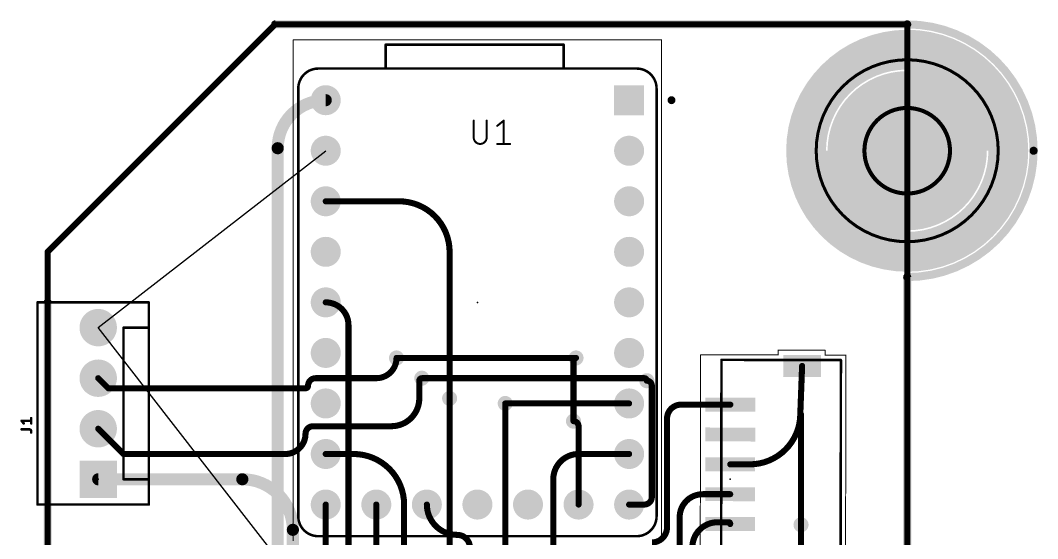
# Model space of a CAD drawing. Extents: x 33.9 to 86.6, y 2.2 to 57.4.
# Drawn here: x 35.5 to 86.6, y 31.3 to 57.4 of the extents above; entities that cross this region are included whole.
import ezdxf

# ---------------------------------------------------------------- set-up
doc = ezdxf.new("R2010")
doc.units = 0
for name, color, linetype in [('1', 12, 'CONTINUOUS'), ('16', 132, 'CONTINUOUS'), ('17', 110, 'CONTINUOUS'), ('18', 110, 'CONTINUOUS'), ('19', 53, 'CONTINUOUS'), ('20', 31, 'CONTINUOUS'), ('21', 253, 'CONTINUOUS'), ('23', 53, 'CONTINUOUS'), ('25', 253, 'CONTINUOUS'), ('39', 12, 'CONTINUOUS'), ('43', 110, 'CONTINUOUS'), ('51', 253, 'CONTINUOUS')]:
    doc.layers.add(name, color=color, linetype=linetype)

# ---------------------------------------------------------------- blocks, each defined once
blk = doc.blocks.new('ROUNDP')
at = {"const_width": 0.5}
blk.add_lwpolyline([(0, -0.25, 1), (0, 0.25, 1), (0, -0.25)], format="xyb", dxfattribs=at)
blk = doc.blocks.new('SQUAREP')
blk.add_solid([(-0.5, -0.5), (0.5, -0.5), (-0.5, 0.5), (0.5, 0.5)])
blk = doc.blocks.new('RECT')
blk.add_solid([(-0.5, -0.5), (0.5, -0.5), (-0.5, 0.5), (0.5, 0.5)])
blk = doc.blocks.new('ROUNDV')
at = {"const_width": 0.5}
blk.add_lwpolyline([(0, -0.25, 1), (0, 0.25, 1), (0, -0.25)], format="xyb", dxfattribs=at)

msp = doc.modelspace()

# ---------------------------------------------------------------- linework, layer by layer
at = {"layer": '1'}
for points, const_width in [([(54.483, 48.26), (50.8, 48.26)], 0.3048), ([(57.023, 38.354), (57.023, 45.72)], 0.3048), ([(63.246, 37.211), (63.246, 40.259)], 0.3048), ([(74.6401, 37.5799), (74.7299, 39.9837)], 0.3048), ([(39.878, 38.862), (39.37, 39.37)], 0.3048), ([(50.292, 39.37), (53.34, 39.37)], 0.3048), ([(55.499, 38.354), (55.499, 39.243)], 0.3048), ([(49.784, 38.862), (39.878, 38.862)], 0.3048), ([(67.183, 38.989), (67.183, 33.401)], 0.3048), ([(59.817, 38.1), (59.817, 25.781)], 0.3048), ([(71.1265, 38.04), (68.6466, 38.0396)], 0.3048), ([(67.945, 37.338), (67.945, 31.877)], 0.3048), ([(74.676, 37.544), (74.676, 32.004)], 0.3048), ([(40.64, 35.56), (39.37, 36.83)], 0.3048), ([(50.165, 36.957), (54.102, 36.957)], 0.3048), ([(48.768, 35.56), (40.64, 35.56)], 0.3048), ([(50.8, 35.56), (52.197, 35.56)], 0.3048), ([(66.04, 35.56), (63.5, 35.56)], 0.3048), ([(71.1213, 35.04), (72.1001, 35.0399)], 0.3048), ([(39.37, 34.29), (46.609, 34.29)], 0.6096), ([(62.23, 34.29), (62.23, 25.019)], 0.3048), ([(71.1187, 33.54), (69.7351, 33.5401)], 0.3048), ([(50.8, 33.02), (50.8, 28.915)], 0.3048), ([(53.34, 33.02), (53.34, 29.565)], 0.3048), ([(54.737, 33.02), (54.737, 28.448)], 0.3048), ([(66.802, 33.02), (66.04, 33.02)], 0.3048), ([(68.58, 32.385), (68.58, 30.861)], 0.3048), ([(70.485, 32.131), (71.0606, 32.131)], 0.3048), ([(49.149, 31.75), (49.149, 28.0035)], 0.6096), ([(74.676, 32.004), (74.676, 28.7641)], 0.3048)]:
    msp.add_lwpolyline(points, dxfattribs=dict(at, const_width=const_width))
for points, const_width in [([(50.8, 48.3362, 1), (50.8, 48.1838)], 0.1524), ([(57.023, 45.72, 0.4142), (54.483, 48.26)], 0.3048), ([(54.483, 48.3362, 1), (54.483, 48.1838)], 0.1524), ([(54.483, 48.1838, 1), (54.483, 48.3362)], 0.1524), ([(57.0992, 45.72, 1), (56.9468, 45.72)], 0.1524), ([(56.9468, 45.72, 1), (57.0992, 45.72)], 0.1524), ([(53.34, 39.37, 0.4142), (54.356, 40.386)], 0.3048), ([(54.4322, 40.386, 1), (54.2798, 40.386)], 0.1524), ([(63.373, 40.386, 0.4142), (63.246, 40.259)], 0.3048), ([(63.3222, 40.259, 1), (63.1698, 40.259)], 0.1524), ([(63.373, 40.3098, 1), (63.373, 40.4622)], 0.1524), ([(63.1698, 40.259, 1), (63.3222, 40.259)], 0.1524), ([(74.8061, 39.9809, 1), (74.6538, 39.9866)], 0.1524), ([(39.4239, 39.4239, 1), (39.3161, 39.3161)], 0.1524), ([(50.292, 39.37, 0.4142), (49.911, 38.989)], 0.3048), ([(50.292, 39.4462, 1), (50.292, 39.2938)], 0.1524), ([(50.292, 39.2938, 1), (50.292, 39.4462)], 0.1524), ([(53.34, 39.4462, 1), (53.34, 39.2938)], 0.1524), ([(53.34, 39.2938, 1), (53.34, 39.4462)], 0.1524), ([(55.626, 39.37, 0.4142), (55.499, 39.243)], 0.3048), ([(55.5752, 39.243, 1), (55.4228, 39.243)], 0.1524), ([(55.626, 39.2938, 1), (55.626, 39.4462)], 0.1524), ([(67.183, 38.989, 0.4142), (66.929, 39.243)], 0.3048), ([(66.929, 39.3192, 1), (66.929, 39.1668)], 0.1524), ([(39.878, 38.9382, 1), (39.878, 38.7858)], 0.1524), ([(39.8241, 38.8081, 1), (39.9319, 38.9159)], 0.1524), ([(49.784, 38.862, 0.4142), (49.911, 38.989)], 0.3048), ([(49.784, 38.9382, 1), (49.784, 38.7858)], 0.1524), ([(49.784, 38.7858, 1), (49.784, 38.9382)], 0.1524), ([(49.9872, 38.989, 1), (49.8348, 38.989)], 0.1524), ([(49.8348, 38.989, 1), (49.9872, 38.989)], 0.1524), ([(55.4228, 39.243, 1), (55.5752, 39.243)], 0.1524), ([(67.2592, 38.989, 1), (67.1068, 38.989)], 0.1524), ([(67.1068, 38.989, 1), (67.2592, 38.989)], 0.1524), ([(54.102, 36.957, 0.4142), (55.499, 38.354)], 0.3048), ([(55.5752, 38.354, 1), (55.4228, 38.354)], 0.1524), ([(55.4228, 38.354, 1), (55.5752, 38.354)], 0.1524), ([(56.9468, 38.354, 1), (57.0992, 38.354)], 0.1524), ([(59.8932, 38.1, 1), (59.7408, 38.1)], 0.1524), ([(68.6466, 38.0396, 0.4142), (67.945, 37.338)], 0.3048), ([(68.6466, 38.1158, 1), (68.6466, 37.9634)], 0.1524), ([(68.6466, 37.9634, 1), (68.6466, 38.1158)], 0.1524), ([(71.1266, 37.9638, 1), (71.1265, 38.1162)], 0.1524), ([(68.0212, 37.338, 1), (67.8688, 37.338)], 0.1524), ([(67.8688, 37.338, 1), (68.0212, 37.338)], 0.1524), ([(72.1001, 35.0399, 0.4142), (74.6401, 37.5799)], 0.3048), ([(74.5639, 37.5828, 1), (74.7162, 37.5771)], 0.1524), ([(74.7163, 37.5799, 1), (74.5639, 37.5799)], 0.1524), ([(74.676, 37.544, 0.4142), (74.6401, 37.5799)], 0.3048), ([(74.6401, 37.6561, 1), (74.6401, 37.5037)], 0.1524), ([(74.7522, 37.544, 1), (74.5998, 37.544)], 0.1524), ([(74.5998, 37.544, 1), (74.7522, 37.544)], 0.1524), ([(39.4239, 36.8839, 1), (39.3161, 36.7761)], 0.1524), ([(50.165, 36.957, 0.4142), (49.784, 36.576)], 0.3048), ([(50.165, 37.0332, 1), (50.165, 36.8808)], 0.1524), ([(50.165, 36.8808, 1), (50.165, 37.0332)], 0.1524), ([(54.102, 37.0332, 1), (54.102, 36.8808)], 0.1524), ([(54.102, 36.8808, 1), (54.102, 37.0332)], 0.1524), ([(63.1698, 37.211, 1), (63.3222, 37.211)], 0.1524), ([(48.768, 35.56, 0.4142), (49.784, 36.576)], 0.3048), ([(49.8602, 36.576, 1), (49.7078, 36.576)], 0.1524), ([(49.7078, 36.576, 1), (49.8602, 36.576)], 0.1524), ([(40.64, 35.6362, 1), (40.64, 35.4838)], 0.1524), ([(40.5861, 35.5061, 1), (40.6939, 35.6139)], 0.1524), ([(48.768, 35.6362, 1), (48.768, 35.4838)], 0.1524), ([(48.768, 35.4838, 1), (48.768, 35.6362)], 0.1524), ([(50.8, 35.6362, 1), (50.8, 35.4838)], 0.1524), ([(54.737, 33.02, 0.4142), (52.197, 35.56)], 0.3048), ([(52.197, 35.6362, 1), (52.197, 35.4838)], 0.1524), ([(52.197, 35.4838, 1), (52.197, 35.6362)], 0.1524), ([(63.5, 35.56, 0.4142), (62.23, 34.29)], 0.3048), ([(63.5, 35.6362, 1), (63.5, 35.4838)], 0.1524), ([(63.5, 35.4838, 1), (63.5, 35.6362)], 0.1524), ([(66.04, 35.4838, 1), (66.04, 35.6362)], 0.1524), ([(71.1213, 35.1162, 1), (71.1213, 34.9638)], 0.1524), ([(72.1001, 35.1161, 1), (72.1001, 34.9637)], 0.1524), ([(72.1001, 34.9637, 1), (72.1001, 35.1161)], 0.1524), ([(39.37, 34.4424, 1), (39.37, 34.1376)], 0.3048), ([(49.149, 31.75, 0.4142), (46.609, 34.29)], 0.6096), ([(46.609, 34.4424, 1), (46.609, 34.1376)], 0.3048), ([(46.609, 34.1376, 1), (46.609, 34.4424)], 0.3048), ([(62.3062, 34.29, 1), (62.1538, 34.29)], 0.1524), ([(62.1538, 34.29, 1), (62.3062, 34.29)], 0.1524), ([(66.802, 33.02, 0.4142), (67.183, 33.401)], 0.3048), ([(67.2592, 33.401, 1), (67.1068, 33.401)], 0.1524), ([(67.1068, 33.401, 1), (67.2592, 33.401)], 0.1524), ([(69.7351, 33.5401, 0.4142), (68.58, 32.385)], 0.3048), ([(69.7351, 33.6163, 1), (69.7351, 33.4639)], 0.1524), ([(69.7351, 33.4639, 1), (69.7351, 33.6163)], 0.1524), ([(71.1187, 33.4638, 1), (71.1187, 33.6162)], 0.1524), ([(50.8762, 33.02, 1), (50.7238, 33.02)], 0.1524), ([(53.4162, 33.02, 1), (53.2638, 33.02)], 0.1524), ([(54.8132, 33.02, 1), (54.6608, 33.02)], 0.1524), ([(54.6608, 33.02, 1), (54.8132, 33.02)], 0.1524), ([(55.88, 33.02, 0.4142), (57.404, 31.496)], 0.3048), ([(55.9562, 33.02, 1), (55.8038, 33.02)], 0.1524), ([(66.04, 33.0962, 1), (66.04, 32.9438)], 0.1524), ([(66.802, 33.0962, 1), (66.802, 32.9438)], 0.1524), ([(66.802, 32.9438, 1), (66.802, 33.0962)], 0.1524), ([(68.6562, 32.385, 1), (68.5038, 32.385)], 0.1524), ([(68.5038, 32.385, 1), (68.6562, 32.385)], 0.1524), ([(70.485, 32.131, 0.4142), (69.215, 30.861)], 0.3048), ([(70.485, 32.2072, 1), (70.485, 32.0548)], 0.1524), ([(70.485, 32.0548, 1), (70.485, 32.2072)], 0.1524), ([(71.1161, 32.04, 0.4142), (71.0606, 32.131)], 0.3048), ([(71.0786, 32.205, 1), (71.0427, 32.057)], 0.1524), ([(71.0606, 32.0548, 1), (71.0606, 32.2072)], 0.1524), ([(49.3014, 31.75, 1), (48.9966, 31.75)], 0.3048), ([(48.9966, 31.75, 1), (49.3014, 31.75)], 0.3048), ([(67.183, 31.115, 0.4142), (67.945, 31.877)], 0.3048), ([(68.0212, 31.877, 1), (67.8688, 31.877)], 0.1524), ([(67.8688, 31.877, 1), (68.0212, 31.877)], 0.1524), ([(71.042, 32.058, 1), (71.1901, 32.022)], 0.1524), ([(74.7522, 32.004, 1), (74.5998, 32.004)], 0.1524), ([(74.5998, 32.004, 1), (74.7522, 32.004)], 0.1524), ([(58.0422, 30.8578, 0.4142), (57.404, 31.496)], 0.3048), ([(57.404, 31.5722, 1), (57.404, 31.4198)], 0.1524), ([(57.404, 31.4198, 1), (57.404, 31.5722)], 0.1524)]:
    msp.add_lwpolyline(points, format="xyb", dxfattribs=dict(at, const_width=const_width))
at = {"layer": '16'}
for points, const_width in [([(48.26, 57.15), (36.83, 45.72)], 0.3048), ([(80.01, 57.15), (48.26, 57.15)], 0.3048), ([(80.01, 5.08), (80.01, 57.15)], 0.3048), ([(48.387, 50.927), (48.387, 21.844)], 0.6096), ([(36.83, 45.72), (36.83, 5.08)], 0.3048), ([(51.943, 42.037), (51.943, 23.622)], 0.3048), ([(63.373, 40.386), (54.356, 40.386)], 0.3048), ([(55.626, 39.37), (66.802, 39.37)], 0.3048), ([(57.023, 28.575), (57.023, 38.354)], 0.3048), ([(66.04, 38.1), (59.817, 38.1)], 0.3048), ([(63.5, 33.02), (63.5, 36.957)], 0.3048)]:
    msp.add_lwpolyline(points, dxfattribs=dict(at, const_width=const_width))
for points, const_width in [([(48.26, 57.2262, 1), (48.26, 57.0738)], 0.1524), ([(48.3139, 57.0961, 1), (48.2061, 57.2039)], 0.1524), ([(80.0862, 57.15, 1), (79.9338, 57.15)], 0.1524), ([(80.01, 57.0738, 1), (80.01, 57.2262)], 0.1524), ([(50.8, 53.34, 0.4142), (48.387, 50.927)], 0.6096), ([(50.8, 53.1876, 1), (50.8, 53.4924)], 0.3048), ([(48.5394, 50.927, 1), (48.2346, 50.927)], 0.3048), ([(48.2346, 50.927, 1), (48.5394, 50.927)], 0.3048), ([(36.9062, 45.72, 1), (36.7538, 45.72)], 0.1524), ([(36.7761, 45.7739, 1), (36.8839, 45.6661)], 0.1524), ([(51.943, 42.037, 0.4142), (50.8, 43.18)], 0.3048), ([(50.8, 43.2562, 1), (50.8, 43.1038)], 0.1524), ([(52.0192, 42.037, 1), (51.8668, 42.037)], 0.1524), ([(51.8668, 42.037, 1), (52.0192, 42.037)], 0.1524), ([(54.356, 40.4622, 1), (54.356, 40.3098)], 0.1524), ([(63.373, 40.3098, 1), (63.373, 40.4622)], 0.1524), ([(55.626, 39.4462, 1), (55.626, 39.2938)], 0.1524), ([(66.929, 39.243, 0.4142), (66.802, 39.37)], 0.3048), ([(66.802, 39.4462, 1), (66.802, 39.2938)], 0.1524), ([(66.802, 39.2938, 1), (66.802, 39.4462)], 0.1524), ([(66.8528, 39.243, 1), (67.0052, 39.243)], 0.1524), ([(57.0992, 38.354, 1), (56.9468, 38.354)], 0.1524), ([(59.817, 38.1762, 1), (59.817, 38.0238)], 0.1524), ([(66.04, 38.0238, 1), (66.04, 38.1762)], 0.1524), ([(63.5, 36.957, 0.4142), (63.246, 37.211)], 0.3048), ([(63.246, 37.2872, 1), (63.246, 37.1348)], 0.1524), ([(63.5762, 36.957, 1), (63.4238, 36.957)], 0.1524), ([(63.4238, 36.957, 1), (63.5762, 36.957)], 0.1524), ([(63.4238, 33.02, 1), (63.5762, 33.02)], 0.1524)]:
    msp.add_lwpolyline(points, format="xyb", dxfattribs=dict(at, const_width=const_width))
at = {"layer": '19'}
for p, q in [((39.37, 41.91), (50.8, 50.8)), ((53.591, 23.622), (39.37, 41.91))]:
    msp.add_line(p, q, dxfattribs=at)
at = {"layer": '20'}
for points, const_width in [([(36.83, 45.72), (48.26, 57.15)], 0.3048), ([(80.01, 57.15), (48.26, 57.15)], 0.4064), ([(36.83, 43.18), (36.83, 45.72)], 0.3048), ([(80.01, 44.45), (80.01, 17.018)], 0.4064), ([(36.83, 43.18), (36.83, 4.826)], 0.4064)]:
    msp.add_lwpolyline(points, dxfattribs=dict(at, const_width=const_width))
for points, const_width in [([(48.26, 57.2516, 1), (48.26, 57.0484)], 0.2032), ([(48.3139, 57.0961, 1), (48.2061, 57.2039)], 0.1524), ([(86.36, 50.8, 0.4142), (80.01, 57.15)], 0.4064), ([(80.01, 57.2516, 1), (80.01, 57.0484)], 0.2032), ([(80.01, 57.0484, 1), (80.01, 57.2516)], 0.2032), ([(80.01, 44.45, 0.4142), (86.36, 50.8)], 0.4064), ([(86.4616, 50.8, 1), (86.2584, 50.8)], 0.2032), ([(86.2584, 50.8, 1), (86.4616, 50.8)], 0.2032), ([(36.9062, 45.72, 1), (36.7538, 45.72)], 0.1524), ([(36.7761, 45.7739, 1), (36.8839, 45.6661)], 0.1524), ([(80.01, 44.5516, 1), (80.01, 44.3484)], 0.2032), ([(80.1116, 44.45, 1), (79.9084, 44.45)], 0.2032), ([(36.9316, 43.18, 1), (36.7284, 43.18)], 0.2032), ([(36.7538, 43.18, 1), (36.9062, 43.18)], 0.1524)]:
    msp.add_lwpolyline(points, format="xyb", dxfattribs=dict(at, const_width=const_width))
at = {"layer": '21'}
for points, const_width in [([(80.01, 46.228, 1), (80.01, 55.372, 1), (80.01, 46.228)], 0.1524), ([(50.42, 54.93, 0.4142), (49.42, 53.93)], 0.127), ([(50.42, 54.9618, 1), (50.42, 54.8982)], 0.0635), ([(50.42, 54.8982, 1), (50.42, 54.9618)], 0.0635), ([(67.42, 53.93, 0.4142), (66.42, 54.93)], 0.127), ([(66.42, 54.9618, 1), (66.42, 54.8982)], 0.0635), ([(66.42, 54.8982, 1), (66.42, 54.9618)], 0.0635), ([(49.4518, 53.93, 1), (49.3882, 53.93)], 0.0635), ([(49.3882, 53.93, 1), (49.4518, 53.93)], 0.0635), ([(67.4518, 53.93, 1), (67.3882, 53.93)], 0.0635), ([(67.3882, 53.93, 1), (67.4518, 53.93)], 0.0635), ([(68.17, 53.24, 1), (68.17, 53.44, 1), (68.17, 53.24)], 0.2), ([(80.01, 48.65, 1), (80.01, 52.95, 1), (80.01, 48.65)], 0.2032), ([(36.322, 43.2118, 1), (36.322, 43.1482)], 0.0635), ([(36.3538, 43.18, 1), (36.2903, 43.18)], 0.0635), ([(41.9418, 43.18, 1), (41.8783, 43.18)], 0.0635), ([(41.91, 43.1482, 1), (41.91, 43.2118)], 0.0635), ([(40.6718, 41.91, 1), (40.6082, 41.91)], 0.0635), ([(40.64, 41.9418, 1), (40.64, 41.8783)], 0.0635), ([(41.9418, 41.91, 1), (41.8783, 41.91)], 0.0635), ([(41.8783, 41.91, 1), (41.9418, 41.91)], 0.0635), ([(41.91, 41.8783, 1), (41.91, 41.9418)], 0.0635), ([(70.7122, 40.2907, 1), (70.6487, 40.2908)], 0.0635), ([(70.7305, 40.3224, 1), (70.7304, 40.2589)], 0.0635), ([(73.3304, 40.2544, 1), (73.3305, 40.3179)], 0.0635), ([(76.0305, 40.3132, 1), (76.0304, 40.2497)], 0.0635), ([(76.6304, 40.2486, 1), (76.6305, 40.3121)], 0.0635), ([(76.7122, 40.2802, 1), (76.6487, 40.2804)], 0.0635), ([(70.6461, 38.7908, 1), (70.7096, 38.7907)], 0.0635), ([(40.64, 34.3218, 1), (40.64, 34.2582)], 0.0635), ([(40.6082, 34.29, 1), (40.6718, 34.29)], 0.0635), ([(41.9418, 34.29, 1), (41.8783, 34.29)], 0.0635), ([(41.8783, 34.29, 1), (41.9418, 34.29)], 0.0635), ([(41.91, 34.2582, 1), (41.91, 34.3218)], 0.0635), ([(36.322, 33.0518, 1), (36.322, 32.9883)], 0.0635), ([(36.2903, 33.02, 1), (36.3538, 33.02)], 0.0635), ([(41.8783, 33.02, 1), (41.9418, 33.02)], 0.0635), ([(41.91, 32.9883, 1), (41.91, 33.0518)], 0.0635), ([(49.4518, 32.43, 1), (49.3882, 32.43)], 0.0635), ([(49.3882, 32.43, 1), (49.4518, 32.43)], 0.0635), ([(49.42, 32.43, 0.4142), (50.42, 31.43)], 0.127), ([(66.42, 31.43, 0.4142), (67.42, 32.43)], 0.127), ([(67.4518, 32.43, 1), (67.3882, 32.43)], 0.0635), ([(67.3882, 32.43, 1), (67.4518, 32.43)], 0.0635), ([(50.42, 31.4618, 1), (50.42, 31.3983)], 0.0635), ([(50.42, 31.3983, 1), (50.42, 31.4618)], 0.0635), ([(66.42, 31.4618, 1), (66.42, 31.3983)], 0.0635), ([(66.42, 31.3983, 1), (66.42, 31.4618)], 0.0635)]:
    msp.add_lwpolyline(points, format="xyb", dxfattribs=dict(at, const_width=const_width))
at = {"layer": '21', "const_width": 0.127}
for points in [[(66.42, 54.93), (50.42, 54.93)], [(49.42, 53.93), (49.42, 32.43)], [(67.42, 32.43), (67.42, 53.93)], [(36.322, 43.18), (41.91, 43.18)], [(36.322, 43.18), (36.322, 33.02)], [(41.91, 43.18), (41.91, 41.91)], [(40.64, 34.29), (40.64, 41.91)], [(40.64, 41.91), (41.91, 41.91)], [(41.91, 41.91), (41.91, 34.29)], [(70.6805, 40.2908), (70.6779, 38.7908)], [(70.7305, 40.2907), (73.3305, 40.2861)], [(76.6305, 40.2804), (76.0305, 40.2814)], [(76.6805, 40.2803), (76.6595, 28.2803)], [(41.91, 34.29), (40.64, 34.29)], [(41.91, 34.29), (41.91, 33.02)], [(36.322, 33.02), (41.91, 33.02)], [(50.42, 31.43), (66.42, 31.43)]]:
    msp.add_lwpolyline(points, dxfattribs=at)
at = {"layer": '23'}
for p in [(80.01, 50.8), (58.42, 43.18), (39.37, 34.29), (71.12, 34.29)]:
    msp.add_point(p, dxfattribs=at)
at = {"layer": '25'}
for points, const_width in [([(58.2338, 52.3112), (58.2338, 51.4674)], 0.1016), ([(58.8829, 51.4674), (58.8829, 52.3112)], 0.1016), ([(59.4149, 52.0516), (59.7395, 52.3112)], 0.1016), ([(59.7395, 52.3112), (59.7395, 51.1428)], 0.1016), ([(59.4149, 51.1428), (60.064, 51.1428)], 0.1016), ([(36.0045, 37.0952), (36.0045, 37.3633)], 0.127), ([(35.6291, 37.0952), (35.5219, 37.2292)], 0.127), ([(35.5219, 37.2292), (36.0045, 37.2292)], 0.127), ([(35.5219, 36.8004), (35.8973, 36.8004)], 0.127), ([(36.0045, 36.6931), (36.0045, 36.6395)], 0.127)]:
    msp.add_lwpolyline(points, dxfattribs=dict(at, const_width=const_width))
for points, const_width in [([(58.2592, 52.3112, 1), (58.2084, 52.3112)], 0.0508), ([(58.9083, 52.3112, 1), (58.8575, 52.3112)], 0.0508), ([(59.7649, 52.3112, 1), (59.7141, 52.3112)], 0.0508), ([(59.7553, 52.2914, 1), (59.7236, 52.331)], 0.0508), ([(59.399, 52.0714, 1), (59.4308, 52.0317)], 0.0508), ([(58.2338, 51.4674, 1), (58.8829, 51.4674)], 0.1016), ([(58.2592, 51.4674, 1), (58.2084, 51.4674)], 0.0508), ([(58.2084, 51.4674, 1), (58.2592, 51.4674)], 0.0508), ([(58.9083, 51.4674, 1), (58.8575, 51.4674)], 0.0508), ([(58.8575, 51.4674, 1), (58.9083, 51.4674)], 0.0508), ([(59.4149, 51.1682, 1), (59.4149, 51.1174)], 0.0508), ([(59.7141, 51.1428, 1), (59.7649, 51.1428)], 0.0508), ([(60.064, 51.1174, 1), (60.064, 51.1682)], 0.0508), ([(36.0363, 37.3633, 1), (35.9727, 37.3633)], 0.0635), ([(35.5219, 37.261, 1), (35.5219, 37.1975)], 0.0635), ([(35.5467, 37.249, 1), (35.4971, 37.2094)], 0.0635), ([(35.5219, 36.8321, 1), (35.5219, 36.7686)], 0.0635), ([(35.6044, 37.0753, 1), (35.6539, 37.115)], 0.0635), ([(36.0045, 36.6931, 0.4142), (35.8973, 36.8004)], 0.127), ([(35.8973, 36.8321, 1), (35.8973, 36.7686)], 0.0635), ([(35.8973, 36.7686, 1), (35.8973, 36.8321)], 0.0635), ([(35.9727, 37.0952, 1), (36.0363, 37.0952)], 0.0635), ([(36.0045, 37.1975, 1), (36.0045, 37.261)], 0.0635), ([(36.0363, 36.6931, 1), (35.9727, 36.6931)], 0.0635), ([(35.9727, 36.6931, 1), (36.0363, 36.6931)], 0.0635), ([(35.9727, 36.6395, 1), (36.0363, 36.6395)], 0.0635)]:
    msp.add_lwpolyline(points, format="xyb", dxfattribs=dict(at, const_width=const_width))
at = {"layer": '39', "const_width": 0.05}
for points in [[(49.17, 56.38), (49.17, 31.18)], [(67.67, 56.38), (49.17, 56.38)], [(67.67, 31.18), (67.67, 56.38)], [(69.6091, 28.0426), (69.6309, 40.5426)], [(69.6309, 40.5426), (73.5309, 40.5358)], [(73.5309, 40.5358), (73.5313, 40.7858)], [(73.5313, 40.7858), (75.8813, 40.7817)], [(75.8813, 40.7817), (75.8809, 40.5317)], [(75.8809, 40.5317), (76.9309, 40.5299)], [(76.9309, 40.5299), (76.9092, 28.0799)]]:
    msp.add_lwpolyline(points, dxfattribs=at)
at = {"layer": '39', "const_width": 0.025}
for points in [[(49.1825, 56.38, 1), (49.1575, 56.38)], [(49.17, 56.3925, 1), (49.17, 56.3675)], [(67.6825, 56.38, 1), (67.6575, 56.38)], [(67.67, 56.3675, 1), (67.67, 56.3925)], [(69.6434, 40.5426, 1), (69.6184, 40.5426)], [(69.6309, 40.5551, 1), (69.6309, 40.5301)], [(73.5184, 40.5358, 1), (73.5434, 40.5358)], [(73.5438, 40.7858, 1), (73.5188, 40.7858)], [(73.5314, 40.7983, 1), (73.5313, 40.7733)], [(73.5309, 40.5233, 1), (73.5309, 40.5483)], [(75.8809, 40.5442, 1), (75.8809, 40.5192)], [(75.8684, 40.5317, 1), (75.8934, 40.5317)], [(75.8938, 40.7817, 1), (75.8688, 40.7817)], [(75.8813, 40.7692, 1), (75.8814, 40.7942)], [(76.9434, 40.5298, 1), (76.9184, 40.5299)], [(76.9309, 40.5174, 1), (76.9309, 40.5424)]]:
    msp.add_lwpolyline(points, format="xyb", dxfattribs=at)
at = {"layer": '43', "const_width": 2}
msp.add_lwpolyline([(80.01, 45.72, 1), (80.01, 55.88, 1), (80.01, 45.72)], format="xyb", dxfattribs=at)
at = {"layer": '51'}
for points, const_width in [([(53.8418, 56.13, 1), (53.7782, 56.13)], 0.0635), ([(53.81, 56.1618, 1), (53.81, 56.0983)], 0.0635), ([(62.7818, 56.13, 1), (62.7182, 56.13)], 0.0635), ([(62.75, 56.0983, 1), (62.75, 56.1618)], 0.0635), ([(82.55, 50.8, 0.4142), (80.01, 53.34)], 3.9116), ([(50.42, 54.93, 0.4142), (49.42, 53.93)], 0.127), ([(50.42, 54.9618, 1), (50.42, 54.8982)], 0.0635), ([(50.42, 54.8982, 1), (50.42, 54.9618)], 0.0635), ([(53.7782, 54.93, 1), (53.8418, 54.93)], 0.0635), ([(53.81, 54.9618, 1), (53.81, 54.8982)], 0.0635), ([(53.81, 54.8982, 1), (53.81, 54.9618)], 0.0635), ([(62.75, 54.9618, 1), (62.75, 54.8982)], 0.0635), ([(62.7182, 54.93, 1), (62.7818, 54.93)], 0.0635), ([(62.75, 54.8982, 1), (62.75, 54.9618)], 0.0635), ([(67.42, 53.93, 0.4142), (66.42, 54.93)], 0.127), ([(66.42, 54.9618, 1), (66.42, 54.8982)], 0.0635), ([(66.42, 54.8982, 1), (66.42, 54.9618)], 0.0635), ([(49.4518, 53.93, 1), (49.3882, 53.93)], 0.0635), ([(49.3882, 53.93, 1), (49.4518, 53.93)], 0.0635), ([(67.4518, 53.93, 1), (67.3882, 53.93)], 0.0635), ([(67.3882, 53.93, 1), (67.4518, 53.93)], 0.0635), ([(68.17, 53.24, 1), (68.17, 53.44, 1), (68.17, 53.24)], 0.2), ([(77.47, 50.8, 0.4142), (80.01, 48.26)], 3.9116), ([(80.01, 50.038, 1), (80.01, 51.562, 1), (80.01, 50.038)], 0.4572), ([(70.6805, 40.3225, 1), (70.6804, 40.259)], 0.0635), ([(70.7122, 40.2907, 1), (70.6487, 40.2908)], 0.0635), ([(76.7122, 40.2802, 1), (76.6487, 40.2804)], 0.0635), ([(76.6804, 40.2486, 1), (76.6805, 40.312)], 0.0635), ([(49.4518, 32.43, 1), (49.3882, 32.43)], 0.0635), ([(49.3882, 32.43, 1), (49.4518, 32.43)], 0.0635), ([(49.42, 32.43, 0.4142), (50.42, 31.43)], 0.127), ([(66.42, 31.43, 0.4142), (67.42, 32.43)], 0.127), ([(67.4518, 32.43, 1), (67.3882, 32.43)], 0.0635), ([(67.3882, 32.43, 1), (67.4518, 32.43)], 0.0635), ([(50.42, 31.4618, 1), (50.42, 31.3983)], 0.0635), ([(50.42, 31.3983, 1), (50.42, 31.4618)], 0.0635), ([(66.42, 31.4618, 1), (66.42, 31.3983)], 0.0635), ([(66.42, 31.3983, 1), (66.42, 31.4618)], 0.0635)]:
    msp.add_lwpolyline(points, format="xyb", dxfattribs=dict(at, const_width=const_width))
at = {"layer": '51', "const_width": 0.127}
for points in [[(53.81, 56.13), (62.75, 56.13)], [(53.81, 56.13), (53.81, 54.93)], [(62.75, 56.13), (62.75, 54.93)], [(53.81, 54.93), (50.42, 54.93)], [(62.75, 54.93), (53.81, 54.93)], [(66.42, 54.93), (62.75, 54.93)], [(49.42, 53.93), (49.42, 32.43)], [(67.42, 32.43), (67.42, 53.93)], [(70.6595, 28.2908), (70.6805, 40.2908)], [(70.6805, 40.2908), (76.6805, 40.2803)], [(76.6805, 40.2803), (76.6595, 28.2803)], [(50.42, 31.43), (66.42, 31.43)]]:
    msp.add_lwpolyline(points, dxfattribs=at)

# ---------------------------------------------------------------- block references
at = {"layer": '1', "rotation": 89.9}
for p, xscale, yscale in [((74.7299, 39.9837), 1.1, 1.9), ((71.1265, 38.04), 0.7, 2.5), ((71.1239, 36.54), 0.7, 2.5), ((71.1213, 35.04), 0.7, 2.5), ((71.1187, 33.54), 0.7, 2.5), ((71.1161, 32.04), 0.7, 2.5)]:
    msp.add_blockref('RECT', p, dxfattribs=dict(at, xscale=xscale, yscale=yscale))
at = {"layer": '17'}
for name, p, xscale, yscale in [('ROUNDP', (80.01, 50.8), 8, 8), ('ROUNDP', (80.01, 50.8), 8, 8), ('ROUNDP', (50.8, 53.34), 1.508, 1.508), ('ROUNDP', (50.8, 53.34), 1.508, 1.508), ('SQUAREP', (66.04, 53.34), 1.508, 1.508), ('SQUAREP', (66.04, 53.34), 1.508, 1.508), ('ROUNDP', (50.8, 50.8), 1.508, 1.508), ('ROUNDP', (50.8, 50.8), 1.508, 1.508), ('ROUNDP', (66.04, 50.8), 1.508, 1.508), ('ROUNDP', (66.04, 50.8), 1.508, 1.508), ('ROUNDP', (50.8, 48.26), 1.508, 1.508), ('ROUNDP', (50.8, 48.26), 1.508, 1.508), ('ROUNDP', (66.04, 48.26), 1.508, 1.508), ('ROUNDP', (66.04, 48.26), 1.508, 1.508), ('ROUNDP', (50.8, 45.72), 1.508, 1.508), ('ROUNDP', (50.8, 45.72), 1.508, 1.508), ('ROUNDP', (66.04, 45.72), 1.508, 1.508), ('ROUNDP', (66.04, 45.72), 1.508, 1.508), ('ROUNDP', (50.8, 43.18), 1.508, 1.508), ('ROUNDP', (50.8, 43.18), 1.508, 1.508), ('ROUNDP', (66.04, 43.18), 1.508, 1.508), ('ROUNDP', (66.04, 43.18), 1.508, 1.508), ('ROUNDP', (50.8, 40.64), 1.508, 1.508), ('ROUNDP', (50.8, 40.64), 1.508, 1.508), ('ROUNDP', (66.04, 40.64), 1.508, 1.508), ('ROUNDP', (66.04, 40.64), 1.508, 1.508), ('ROUNDP', (50.8, 38.1), 1.508, 1.508), ('ROUNDP', (50.8, 38.1), 1.508, 1.508), ('ROUNDP', (66.04, 38.1), 1.508, 1.508), ('ROUNDP', (66.04, 38.1), 1.508, 1.508), ('ROUNDP', (50.8, 35.56), 1.508, 1.508), ('ROUNDP', (50.8, 35.56), 1.508, 1.508), ('ROUNDP', (66.04, 35.56), 1.508, 1.508), ('ROUNDP', (66.04, 35.56), 1.508, 1.508), ('ROUNDP', (50.8, 33.02), 1.508, 1.508), ('ROUNDP', (50.8, 33.02), 1.508, 1.508), ('ROUNDP', (53.34, 33.02), 1.508, 1.508), ('ROUNDP', (53.34, 33.02), 1.508, 1.508), ('ROUNDP', (55.88, 33.02), 1.508, 1.508), ('ROUNDP', (55.88, 33.02), 1.508, 1.508), ('ROUNDP', (58.42, 33.02), 1.508, 1.508), ('ROUNDP', (58.42, 33.02), 1.508, 1.508), ('ROUNDP', (60.96, 33.02), 1.508, 1.508), ('ROUNDP', (60.96, 33.02), 1.508, 1.508), ('ROUNDP', (63.5, 33.02), 1.508, 1.508), ('ROUNDP', (63.5, 33.02), 1.508, 1.508), ('ROUNDP', (66.04, 33.02), 1.508, 1.508), ('ROUNDP', (66.04, 33.02), 1.508, 1.508)]:
    msp.add_blockref(name, p, dxfattribs=dict(at, xscale=xscale, yscale=yscale))
at = {"layer": '17', "xscale": 1.8796, "yscale": 1.8796, "rotation": 90}
for name, p in [('ROUNDP', (39.37, 41.91)), ('ROUNDP', (39.37, 41.91)), ('ROUNDP', (39.37, 39.37)), ('ROUNDP', (39.37, 39.37)), ('ROUNDP', (39.37, 36.83)), ('ROUNDP', (39.37, 36.83)), ('SQUAREP', (39.37, 34.29)), ('SQUAREP', (39.37, 34.29))]:
    msp.add_blockref(name, p, dxfattribs=at)
at = {"layer": '18', "xscale": 0.7564, "yscale": 0.7564}
for p in [(54.356, 40.386), (54.356, 40.386), (63.373, 40.386), (63.373, 40.386), (55.626, 39.37), (55.626, 39.37), (66.929, 39.243), (66.929, 39.243), (57.023, 38.354), (57.023, 38.354), (59.817, 38.1), (59.817, 38.1), (63.246, 37.211), (63.246, 37.211), (74.676, 32.004), (74.676, 32.004)]:
    msp.add_blockref('ROUNDV', p, dxfattribs=at)

doc.saveas('drawing.dxf')
